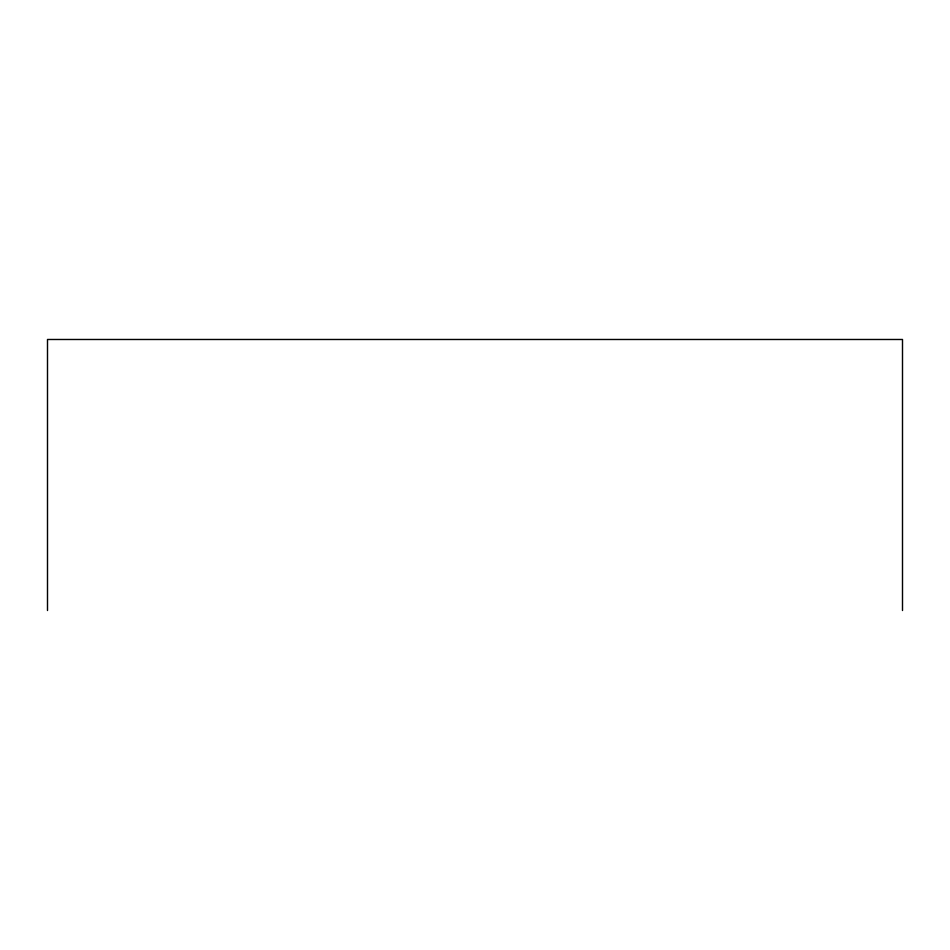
<?xml version="1.0" encoding="UTF-8"?>
<svg xmlns="http://www.w3.org/2000/svg" width="950" height="950" viewBox="0 0 950 950"><rect width="100%" height="100%" fill="white"/><g stroke="black" fill="none" stroke-linecap="round" stroke-linejoin="round"><path stroke-width="1.43" d="M902.5 610.518L902.5 339.483L47.5 339.483L47.5 610.518"/></g></svg>
